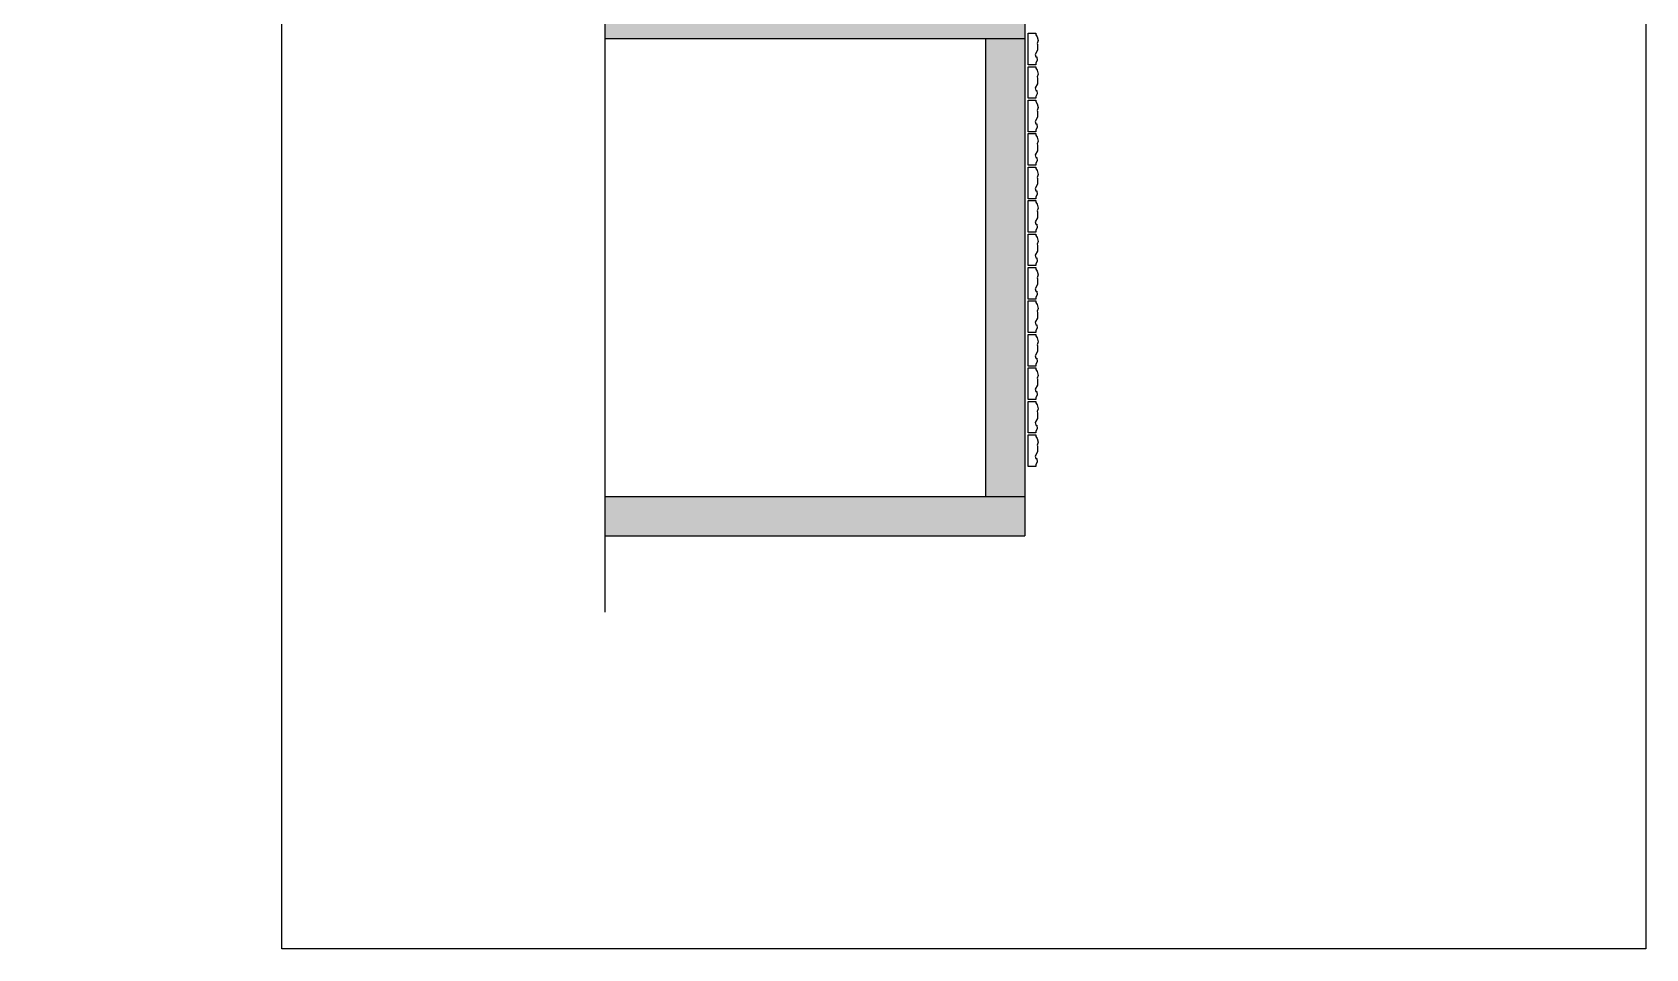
# Model space of a CAD drawing. Header units: centimetres. Extents: x 96271 to 179142, y 9855 to 112216.
# Drawn here: x 178120 to 179142, y 20063 to 20644 of the extents above; entities that cross this region are included whole.
import ezdxf

# ---------------------------------------------------------------- set-up
doc = ezdxf.new("R2010")
doc.units = ezdxf.units.CM
doc.header["$LTSCALE"] = 100
doc.header["$MEASUREMENT"] = 0
for name, color, linetype in [('A- Wipeout', 255, 'CONTINUOUS'), ('A-Cladding-Stone', 53, 'CONTINUOUS'), ('A-Patt-Strcr', 8, 'CONTINUOUS'), ('A-Wall-Strctr', 6, 'CONTINUOUS')]:
    doc.layers.add(name, color=color, linetype=linetype)

msp = doc.modelspace()

# ---------------------------------------------------------------- hatches: boundary and pattern name
at = {"layer": 'A-Patt-Strcr'}
h = msp.add_hatch(dxfattribs=at)
h.set_pattern_fill('AR-CONC', color=256, angle=90)
h.set_pattern_definition([(140, (149663.154, 69378.0145), (0.62752135, 7.1726018), [0.75, -8.25]), (85, (149663.154, 69378.0145), (-7.5219213, -1.3875133), [0.6, -6.6]), (190.451444, (149663.2065, 69378.612), (-6.8943999, 5.7850885), [0.6374019, -7.0114211]), (136.1842, (149661.154, 69378.0145), (1.6551928, 10.6724133), [1.125, -12.375]), (186.635635, (149661.292, 69378.904), (-9.741186, 9.3466195), [0.9561034, -10.5171376]), (81.184164, (149661.154, 69378.014), (-9.741186, 9.3466195), [0.9, -9.9]), (111, (149661.654, 69379.0145), (4.0261889, 5.9690705), [0.75, -8.25]), (56, (149661.654, 69379.0145), (-7.25150045, 2.4331533), [0.6, -6.6]), (161.451445, (149661.99, 69379.512), (-3.2253115, 8.4022238), [0.6374019, -7.0114211]), (127.5, (149663.1543, 69378.0145), (-3.32893854, 0.12159855), [0, -6.52, 0, -6.7, 0, -6.625]), (97.5, (149663.1543, 69378.0145), (-3.94411712, 2.63069537), [0, -3.82, 0, -6.37, 0, -2.525]), (57.5, (149663.1543, 69375.7845), (0.22554872, 5.33822436), [0, -2.5, 0, -7.8, 0, -10.35]), (47.5, (149663.1543, 69374.7845), (-1.00104982, 5.8318617), [0, -3.25, 0, -5.18, 0, -7.35])])
h.paths.add_polyline_path([(177861.726, 20664.711), (177148.612, 20664.711), (177148.612, 20639.711), (177158.612, 20639.711), (177861.726, 20639.711)])
h.paths.add_polyline_path([(177861.726, 20349.711), (177148.612, 20349.711), (177148.612, 20324.711), (177861.726, 20324.711)])
h.paths.add_polyline_path([(178748.612, 20664.711), (178741.612, 20664.711), (178482.907, 20664.711), (178482.907, 20639.711), (178748.612, 20639.711)])
h.paths.add_polyline_path([(178903.612, 20979.711), (178482.907, 20979.711), (178482.907, 20954.711), (178903.612, 20954.711)])
h.paths.add_polyline_path([(178903.612, 20999.711), (178888.612, 20999.711), (178888.612, 20979.711), (178903.612, 20979.711)])
h.paths.add_polyline_path([(178748.612, 20349.711), (178482.907, 20349.711), (178482.907, 20324.711), (178748.612, 20324.711)])
h.paths.add_polyline_path([(178748.612, 20639.711), (178723.612, 20639.711), (178723.612, 20349.711), (178748.612, 20349.711)])

# ---------------------------------------------------------------- linework, layer by layer
at = {"layer": 'A- Wipeout'}
msp.add_line((178482.907, 20276.424), (178482.907, 21068.76), dxfattribs=at)
msp.add_lwpolyline([(178278.233, 21235.814), (179141.733, 21235.814), (179141.733, 20063.255), (178278.233, 20063.255)], close=True, dxfattribs=at)
at = {"layer": 'A-Cladding-Stone'}
for points in [[(178755.612, 20623.111), (178750.612, 20623.111), (178750.612, 20643.111), (178755.612, 20643.111), (178755.612, 20642.166), (178756.317, 20640.874), (178756.981, 20638.393), (178756.508, 20636.627), (178756.702, 20635.906), (178756.702, 20632.269), (178755.191, 20629.652), (178755.612, 20628.081), (178756.205, 20628.081), (178756.474, 20625.809), (178755.612, 20624.315), (178755.612, 20623.111)], [(178755.612, 20601.911), (178750.612, 20601.911), (178750.612, 20621.911), (178755.612, 20621.911), (178755.612, 20620.966), (178756.317, 20619.674), (178756.981, 20617.193), (178756.508, 20615.427), (178756.702, 20614.706), (178756.702, 20611.069), (178755.191, 20608.452), (178755.612, 20606.881), (178756.205, 20606.881), (178756.474, 20604.609), (178755.612, 20603.115), (178755.612, 20601.911)], [(178755.612, 20580.711), (178750.612, 20580.711), (178750.612, 20600.711), (178755.612, 20600.711), (178755.612, 20599.766), (178756.317, 20598.474), (178756.981, 20595.993), (178756.508, 20594.227), (178756.702, 20593.506), (178756.702, 20589.869), (178755.191, 20587.252), (178755.612, 20585.681), (178756.205, 20585.681), (178756.474, 20583.409), (178755.612, 20581.915), (178755.612, 20580.711)], [(178755.612, 20559.511), (178750.612, 20559.511), (178750.612, 20579.511), (178755.612, 20579.511), (178755.612, 20578.566), (178756.317, 20577.274), (178756.981, 20574.793), (178756.508, 20573.027), (178756.702, 20572.306), (178756.702, 20568.669), (178755.191, 20566.052), (178755.612, 20564.481), (178756.205, 20564.481), (178756.474, 20562.209), (178755.612, 20560.715), (178755.612, 20559.511)], [(178755.612, 20538.311), (178750.612, 20538.311), (178750.612, 20558.311), (178755.612, 20558.311), (178755.612, 20557.366), (178756.317, 20556.074), (178756.981, 20553.593), (178756.508, 20551.827), (178756.702, 20551.106), (178756.702, 20547.469), (178755.191, 20544.852), (178755.612, 20543.281), (178756.205, 20543.281), (178756.474, 20541.009), (178755.612, 20539.515), (178755.612, 20538.311)], [(178755.612, 20517.111), (178750.612, 20517.111), (178750.612, 20537.111), (178755.612, 20537.111), (178755.612, 20536.166), (178756.317, 20534.874), (178756.981, 20532.393), (178756.508, 20530.627), (178756.702, 20529.906), (178756.702, 20526.269), (178755.191, 20523.652), (178755.612, 20522.081), (178756.205, 20522.081), (178756.474, 20519.809), (178755.612, 20518.315), (178755.612, 20517.111)], [(178755.612, 20495.911), (178750.612, 20495.911), (178750.612, 20515.911), (178755.612, 20515.911), (178755.612, 20514.966), (178756.317, 20513.674), (178756.981, 20511.193), (178756.508, 20509.427), (178756.702, 20508.706), (178756.702, 20505.069), (178755.191, 20502.452), (178755.612, 20500.881), (178756.205, 20500.881), (178756.474, 20498.609), (178755.612, 20497.115), (178755.612, 20495.911)], [(178755.612, 20474.711), (178750.612, 20474.711), (178750.612, 20494.711), (178755.612, 20494.711), (178755.612, 20493.766), (178756.317, 20492.474), (178756.981, 20489.993), (178756.508, 20488.227), (178756.702, 20487.506), (178756.702, 20483.869), (178755.191, 20481.252), (178755.612, 20479.681), (178756.205, 20479.681), (178756.474, 20477.409), (178755.612, 20475.915), (178755.612, 20474.711)], [(178755.612, 20453.511), (178750.612, 20453.511), (178750.612, 20473.511), (178755.612, 20473.511), (178755.612, 20472.566), (178756.317, 20471.274), (178756.981, 20468.793), (178756.508, 20467.027), (178756.702, 20466.306), (178756.702, 20462.669), (178755.191, 20460.052), (178755.612, 20458.481), (178756.205, 20458.481), (178756.474, 20456.209), (178755.612, 20454.715), (178755.612, 20453.511)], [(178755.612, 20432.311), (178750.612, 20432.311), (178750.612, 20452.311), (178755.612, 20452.311), (178755.612, 20451.366), (178756.317, 20450.074), (178756.981, 20447.593), (178756.508, 20445.827), (178756.702, 20445.106), (178756.702, 20441.469), (178755.191, 20438.852), (178755.612, 20437.281), (178756.205, 20437.281), (178756.474, 20435.009), (178755.612, 20433.515), (178755.612, 20432.311)], [(178755.612, 20411.111), (178750.612, 20411.111), (178750.612, 20431.111), (178755.612, 20431.111), (178755.612, 20430.166), (178756.317, 20428.874), (178756.981, 20426.393), (178756.508, 20424.627), (178756.702, 20423.906), (178756.702, 20420.269), (178755.191, 20417.652), (178755.612, 20416.081), (178756.205, 20416.081), (178756.474, 20413.809), (178755.612, 20412.315), (178755.612, 20411.111)], [(178755.612, 20389.911), (178750.612, 20389.911), (178750.612, 20409.911), (178755.612, 20409.911), (178755.612, 20408.966), (178756.317, 20407.674), (178756.981, 20405.193), (178756.508, 20403.427), (178756.702, 20402.706), (178756.702, 20399.069), (178755.191, 20396.452), (178755.612, 20394.881), (178756.205, 20394.881), (178756.474, 20392.609), (178755.612, 20391.115), (178755.612, 20389.911)], [(178755.612, 20368.711), (178750.612, 20368.711), (178750.612, 20388.711), (178755.612, 20388.711), (178755.612, 20387.766), (178756.317, 20386.474), (178756.981, 20383.993), (178756.508, 20382.227), (178756.702, 20381.506), (178756.702, 20377.869), (178755.191, 20375.252), (178755.612, 20373.681), (178756.205, 20373.681), (178756.474, 20371.409), (178755.612, 20369.915), (178755.612, 20368.711)]]:
    msp.add_lwpolyline(points, dxfattribs=at)
at = {"layer": 'A-Wall-Strctr'}
for p, q in [((178748.612, 20664.711), (178748.612, 20324.711)), ((178482.907, 20639.711), (178748.612, 20639.711)), ((178723.612, 20639.711), (178723.612, 20349.711)), ((178482.907, 20349.711), (178748.612, 20349.711)), ((178482.907, 20324.711), (178748.612, 20324.711))]:
    msp.add_line(p, q, dxfattribs=at)

doc.saveas('drawing.dxf')
